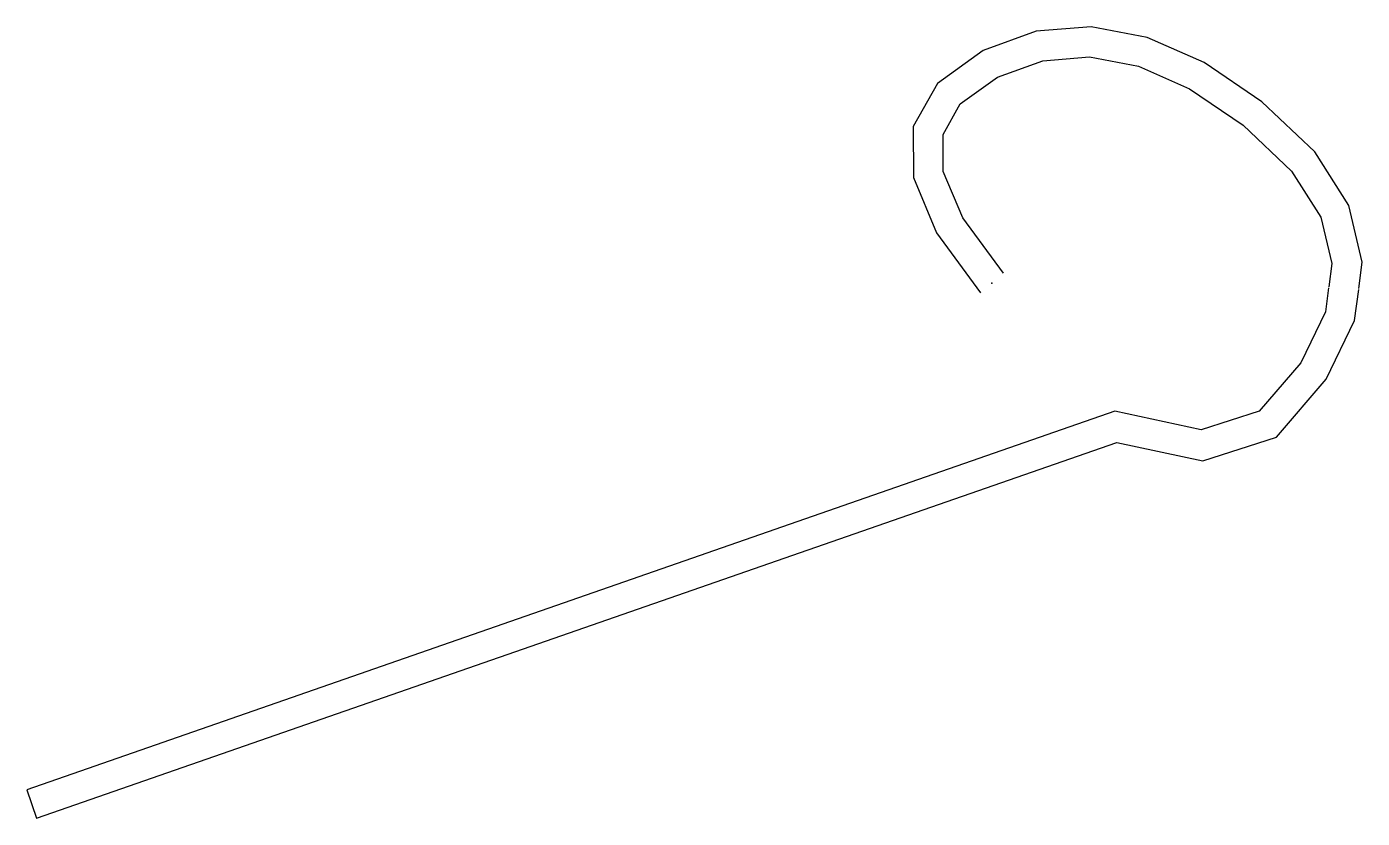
# Model space of a CAD drawing. Extents: x 646084 to 646218, y 4145941 to 4146020.
import ezdxf

# ---------------------------------------------------------------- set-up
doc = ezdxf.new("R2010")
doc.units = 0
doc.header["$MEASUREMENT"] = 0
doc.layers.add('INIT_COORD', color=1, linetype='Continuous')
doc.layers.add('Katman3', color=2, linetype='Continuous')

msp = doc.modelspace()

# ---------------------------------------------------------------- linework, layer by layer
at = {"layer": 'INIT_COORD', "linetype": 'Continuous'}
msp.add_point((646180.804254, 4145994.8475, 1939.891968), dxfattribs=at)
at = {"layer": 'Katman3'}
for p, q in [((646185.232754, 4146020.029, 1934.91394), (646179.924754, 4146018.088, 1935.609985)), ((646190.719754, 4146020.466, 1934.177979), (646185.232754, 4146020.029, 1934.91394)), ((646196.329754, 4146019.404, 1933.400024), (646190.719754, 4146020.466, 1934.177979)), ((646202.014754, 4146016.891, 1932.581055), (646196.329754, 4146019.404, 1933.400024)), ((646179.924754, 4146018.088, 1935.609985), (646175.346754, 4146014.802, 1936.303955)), ((646185.878754, 4146017.071, 1934.91394), (646190.557754, 4146017.443, 1934.177979)), ((646190.557754, 4146017.443, 1934.177979), (646195.432754, 4146016.521, 1933.400024)), ((646181.340754, 4146015.411, 1935.609985), (646185.878754, 4146017.071, 1934.91394)), ((646195.432754, 4146016.521, 1933.400024), (646200.552754, 4146014.258, 1932.581055)), ((646207.790754, 4146012.963, 1931.720947), (646202.014754, 4146016.891, 1932.581055)), ((646175.346754, 4146014.802, 1936.303955), (646172.911754, 4146010.48, 1937.077026)), ((646177.634754, 4146012.751, 1936.303955), (646181.340754, 4146015.411, 1935.609985)), ((646200.552754, 4146014.258, 1932.581055), (646205.902754, 4146010.618, 1931.720947)), ((646175.916754, 4146009.702, 1937.077026), (646177.634754, 4146012.751, 1936.303955)), ((646213.065754, 4146007.964, 1930.833008), (646207.790754, 4146012.963, 1931.720947)), ((646172.911754, 4146010.48, 1937.077026), (646172.942754, 4146005.402, 1937.932983)), ((646205.902754, 4146010.618, 1931.720947), (646210.732754, 4146006.042, 1930.833008)), ((646175.938754, 4146006.014, 1937.932983), (646175.916754, 4146009.702, 1937.077026)), ((646216.462754, 4146002.614, 1929.94397), (646213.065754, 4146007.964, 1930.833008)), ((646172.942754, 4146005.402, 1937.932983), (646175.255754, 4145999.883, 1938.870972)), ((646177.885754, 4146001.37, 1938.870972), (646175.938754, 4146006.014, 1937.932983)), ((646210.732754, 4146006.042, 1930.833008), (646213.660754, 4146001.43, 1929.94397)), ((646217.814754, 4145996.95, 1929.055054), (646216.462754, 4146002.614, 1929.94397)), ((646181.949754, 4145995.822, 1939.891968), (646177.885754, 4146001.37, 1938.870972)), ((646213.660754, 4146001.43, 1929.94397), (646214.767754, 4145996.793, 1929.055054)), ((646175.255754, 4145999.883, 1938.870972), (646179.658754, 4145993.873, 1939.891968)), ((646214.767754, 4145996.793, 1929.055054), (646214.461741, 4145994.476456, 1928.626587)), ((646217.466993, 4145994.319465, 1928.654053), (646217.814754, 4145996.95, 1929.055054)), ((646214.448604, 4145994.377006, 1928.608276), (646214.132754, 4145991.986, 1928.166016)), ((646217.043754, 4145991.118, 1928.166016), (646217.453846, 4145994.220016, 1928.638916)), ((646214.132754, 4145991.986, 1928.166016), (646211.685754, 4145986.891, 1927.276978)), ((646214.218754, 4145985.236, 1927.276978), (646217.043754, 4145991.118, 1928.166016)), ((646211.685754, 4145986.891, 1927.276978), (646207.514754, 4145982.036, 1926.362061)), ((646209.237754, 4145979.437, 1926.362061), (646214.218754, 4145985.236, 1927.276978)), ((646193.078754, 4145982.033, 1923.661987), (646084.326754, 4145944.198, 1915.662964)), ((646201.713754, 4145980.177, 1925.177002), (646193.078754, 4145982.033, 1923.661987)), ((646207.514754, 4145982.036, 1926.362061), (646201.713754, 4145980.177, 1925.177002)), ((646085.312754, 4145941.365, 1915.662964), (646193.270754, 4145978.923, 1923.661987)), ((646193.270754, 4145978.923, 1923.661987), (646201.866754, 4145977.076, 1925.177002)), ((646201.866754, 4145977.076, 1925.177002), (646209.237754, 4145979.437, 1926.362061)), ((646084.326754, 4145944.198, 1915.662964), (646085.312754, 4145941.365, 1915.662964))]:
    msp.add_line(p, q, dxfattribs=at)

doc.saveas('drawing.dxf')
